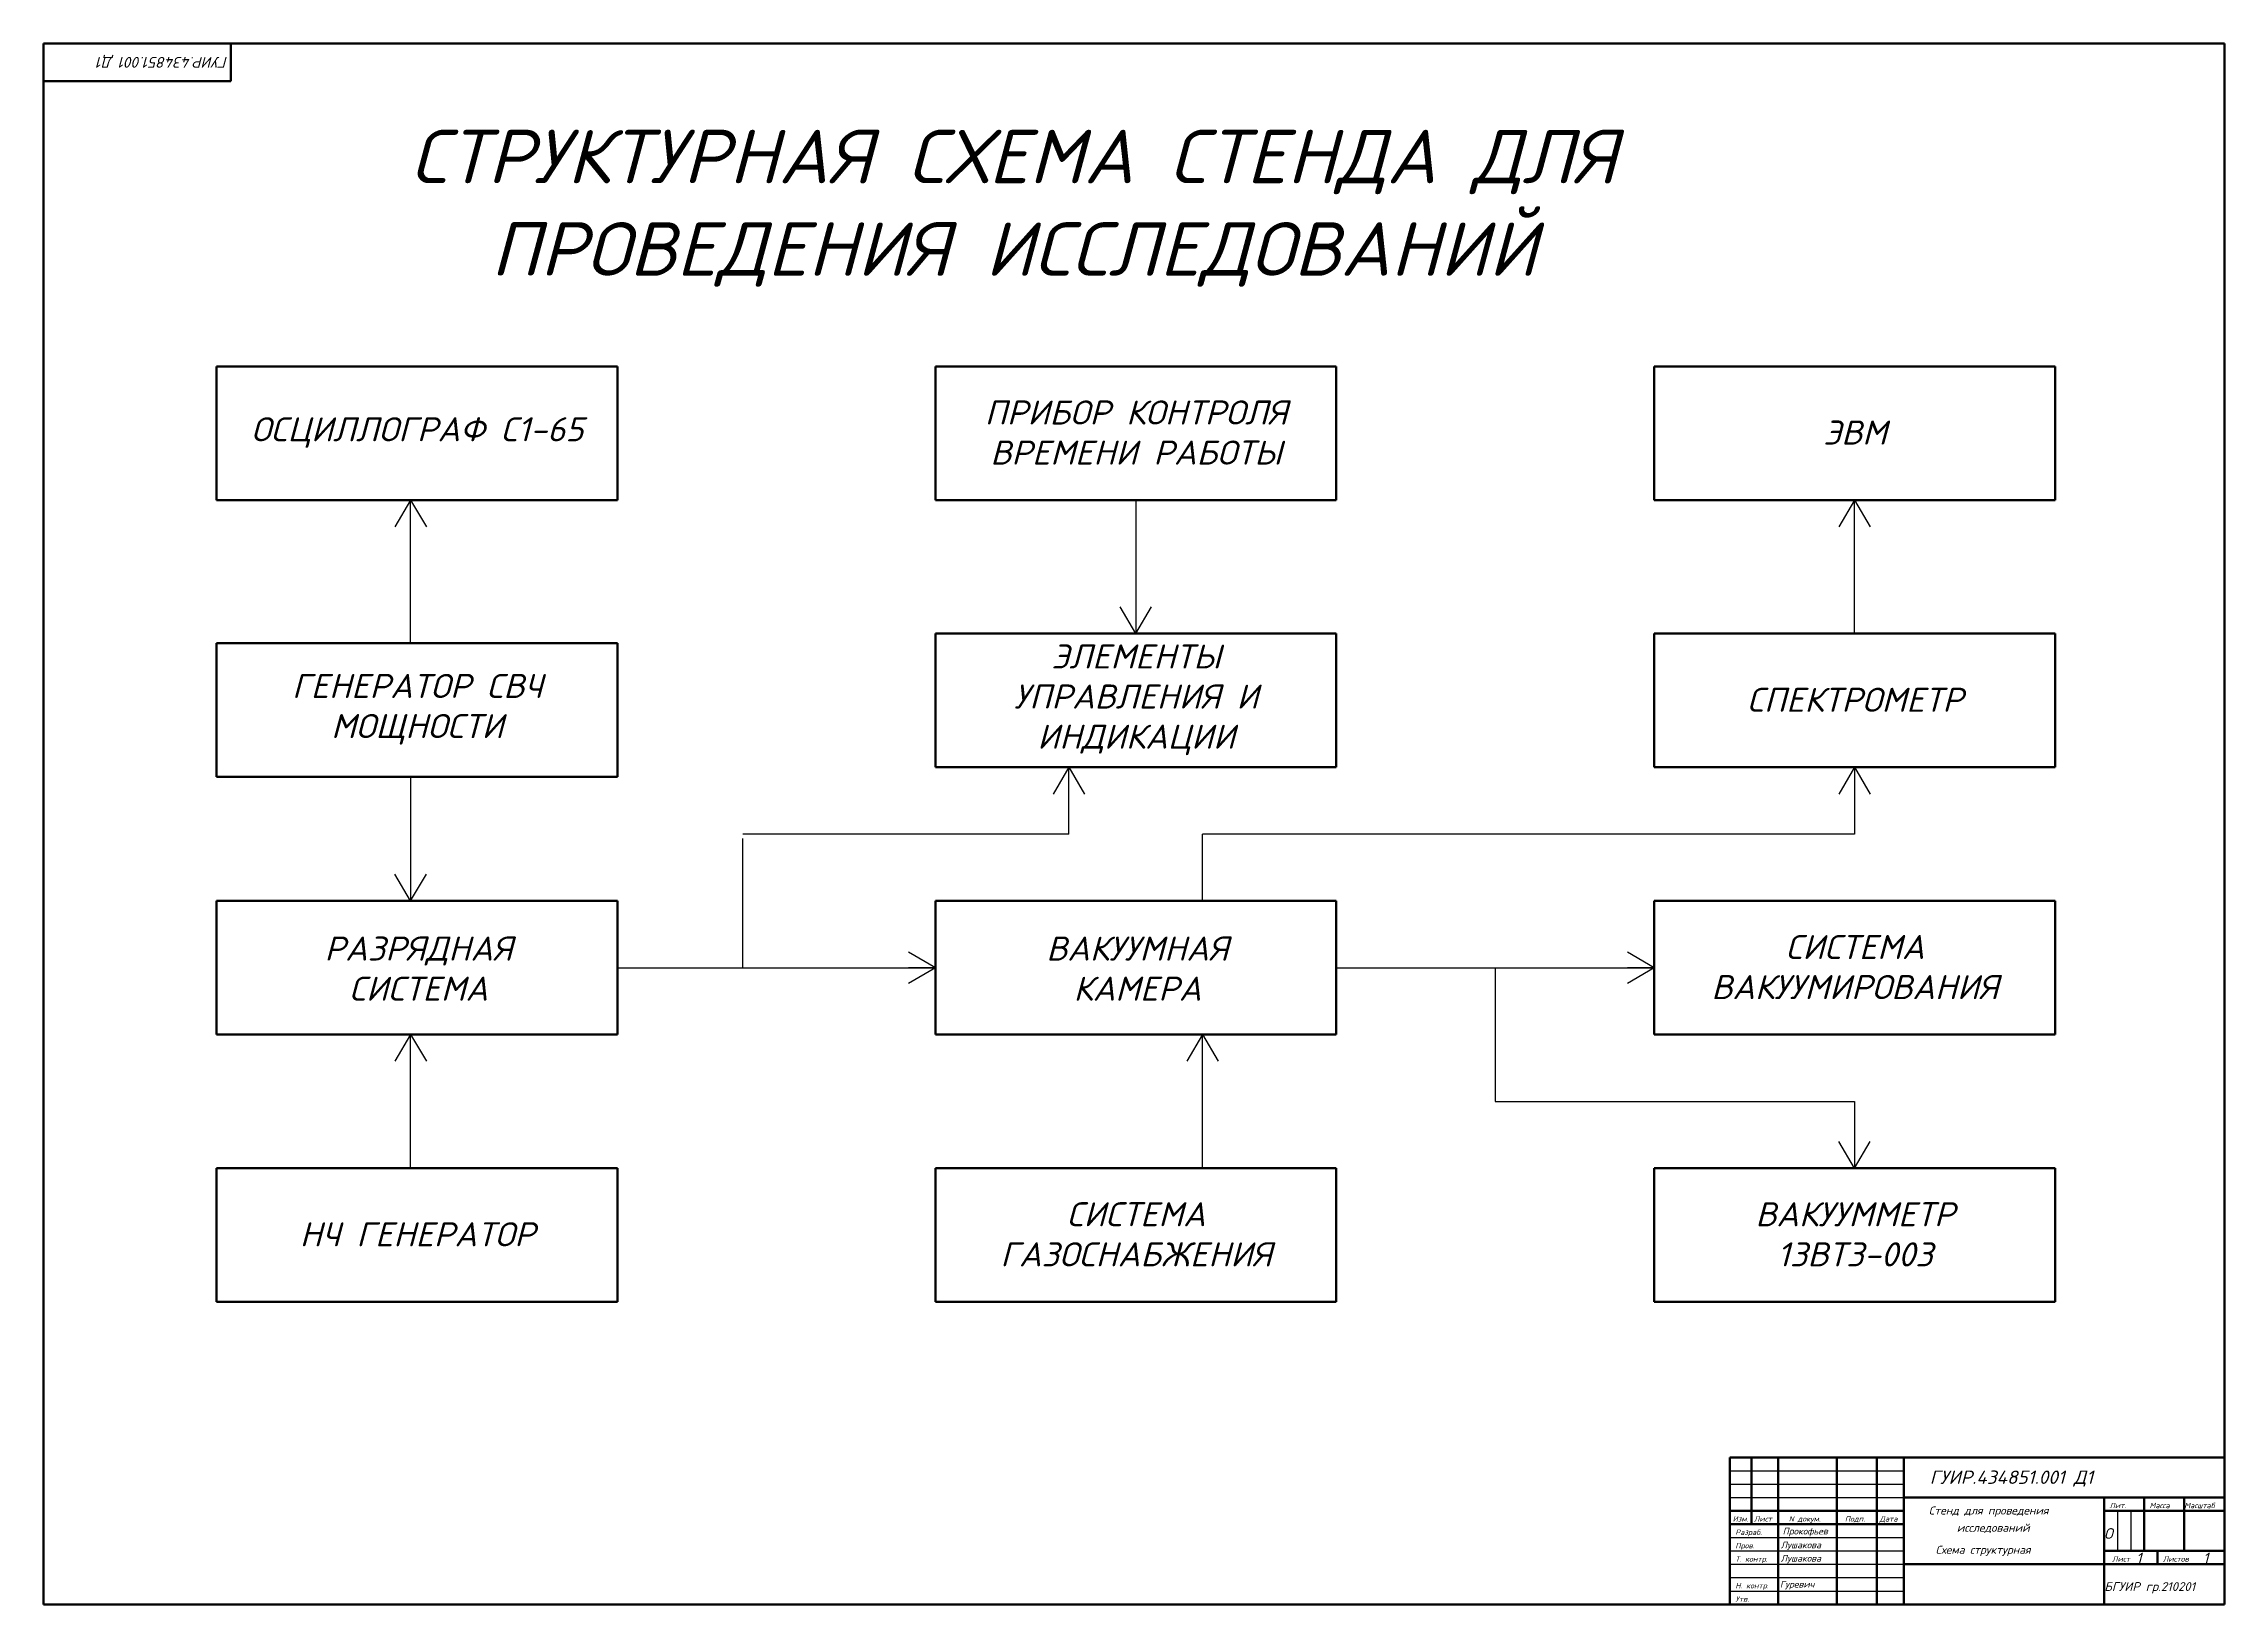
# Model space of a CAD drawing. Header units: millimetres. Extents: x 20 to 836, y 5 to 589.
import ezdxf

# ---------------------------------------------------------------- set-up
doc = ezdxf.new("R2010")
doc.units = ezdxf.units.MM
for name, color, linetype in [('Razmer', 3, 'Continuous'), ('РАМКА', 7, 'Continuous'), ('Текст', 3, 'Continuous')]:
    doc.layers.add(name, color=color, linetype=linetype)
doc.layers.add('Thick', color=7, linetype='Continuous', lineweight=30)
doc.styles.add('ADRF1', font='romans', dxfattribs={"oblique": 15})

msp = doc.modelspace()

# ---------------------------------------------------------------- linework, layer by layer
at = {"color": 7, "linetype": 'ByBlock', "lineweight": 30}
for p, q in [((157.34, 418.22), (151.46, 408.22)), ((157.34, 418.22), (163.21, 408.22)), ((697.65, 418.22), (691.78, 408.22)), ((697.65, 418.22), (703.52, 408.22)), ((428.67, 368.22), (422.8, 378.22)), ((428.67, 368.22), (434.54, 378.22)), ((403.67, 318.22), (397.8, 308.22)), ((403.67, 318.22), (409.54, 308.22)), ((697.65, 318.22), (691.78, 308.22)), ((697.65, 318.22), (703.52, 308.22)), ((157.34, 268.22), (151.46, 278.22)), ((157.34, 268.22), (163.21, 278.22)), ((353.67, 243.22), (343.67, 249.09)), ((622.65, 243.22), (612.65, 249.09)), ((353.67, 243.22), (343.67, 237.35)), ((622.65, 243.22), (612.65, 237.35)), ((157.34, 218.22), (151.46, 208.22)), ((157.34, 218.22), (163.21, 208.22)), ((453.67, 218.22), (447.8, 208.22)), ((453.67, 218.22), (459.54, 208.22)), ((697.65, 168.22), (691.78, 178.22)), ((697.65, 168.22), (703.52, 178.22))]:
    msp.add_line(p, q, dxfattribs=at)
at = {"layer": 'Razmer', "color": 7, "lineweight": 30}
for p, q in [((353.67, 243.22), (343.67, 243.22)), ((622.65, 243.22), (612.65, 243.22))]:
    msp.add_line(p, q, dxfattribs=at)
at = {"layer": 'Thick', "color": 7, "lineweight": 60}
for p, q in [((84.69, 468.22), (234.69, 468.22)), ((84.69, 418.22), (84.69, 468.22)), ((234.69, 468.22), (234.69, 418.22)), ((353.67, 468.22), (503.67, 468.22)), ((353.67, 418.22), (353.67, 468.22)), ((503.67, 468.22), (503.67, 418.22)), ((622.65, 468.22), (772.65, 468.22)), ((622.65, 418.22), (622.65, 468.22)), ((772.65, 468.22), (772.65, 418.22)), ((234.69, 418.22), (84.69, 418.22)), ((503.67, 418.22), (353.67, 418.22)), ((772.65, 418.22), (622.65, 418.22)), ((353.67, 368.22), (503.67, 368.22)), ((353.67, 318.22), (353.67, 368.22)), ((503.67, 368.22), (503.67, 318.22)), ((622.65, 368.22), (772.65, 368.22)), ((622.65, 318.22), (622.65, 368.22)), ((772.65, 368.22), (772.65, 318.22)), ((84.69, 364.67), (234.69, 364.67)), ((84.69, 314.67), (84.69, 364.67)), ((234.69, 364.67), (234.69, 314.67)), ((234.69, 314.67), (84.69, 314.67)), ((503.67, 318.22), (353.67, 318.22)), ((772.65, 318.22), (622.65, 318.22)), ((84.69, 268.22), (234.69, 268.22)), ((84.69, 218.22), (84.69, 268.22)), ((234.69, 268.22), (234.69, 218.22)), ((353.67, 268.22), (503.67, 268.22)), ((353.67, 218.22), (353.67, 268.22)), ((503.67, 268.22), (503.67, 218.22)), ((622.65, 268.22), (772.65, 268.22)), ((622.65, 218.22), (622.65, 268.22)), ((772.65, 268.22), (772.65, 218.22)), ((234.69, 218.22), (84.69, 218.22)), ((503.67, 218.22), (353.67, 218.22)), ((772.65, 218.22), (622.65, 218.22)), ((84.69, 168.22), (234.69, 168.22)), ((84.69, 118.22), (84.69, 168.22)), ((234.69, 168.22), (234.69, 118.22)), ((353.67, 168.22), (503.67, 168.22)), ((353.67, 118.22), (353.67, 168.22)), ((503.67, 168.22), (503.67, 118.22)), ((622.65, 168.22), (772.65, 168.22)), ((622.65, 118.22), (622.65, 168.22)), ((772.65, 168.22), (772.65, 118.22)), ((234.69, 118.22), (84.69, 118.22)), ((503.67, 118.22), (353.67, 118.22)), ((772.65, 118.22), (622.65, 118.22))]:
    msp.add_line(p, q, dxfattribs=at)
at = {"layer": 'Thick', "color": 7, "lineweight": 30}
for p, q in [((157.34, 364.67), (157.34, 418.22)), ((428.67, 418.22), (428.67, 368.22)), ((697.65, 368.22), (697.65, 418.22)), ((157.34, 314.67), (157.34, 268.22)), ((403.67, 293.22), (403.67, 318.22)), ((697.65, 318.22), (697.65, 293.22)), ((403.67, 293.22), (281.68, 293.22)), ((281.68, 243.22), (281.68, 291.59)), ((697.65, 293.22), (453.67, 293.22)), ((453.67, 268.22), (453.67, 293.22)), ((234.69, 243.22), (353.67, 243.22)), ((503.67, 243.22), (622.65, 243.22)), ((563.16, 243.22), (563.16, 193.22)), ((157.34, 168.22), (157.34, 218.22)), ((453.67, 168.22), (453.67, 218.22)), ((563.16, 193.22), (697.65, 193.22)), ((697.65, 193.22), (697.65, 168.22))]:
    msp.add_line(p, q, dxfattribs=at)
at = {"layer": 'РАМКА', "color": 7, "lineweight": 60}
for p, q in [((20, 589), (836, 589)), ((20, 5), (20, 589)), ((90, 575), (90, 589)), ((836, 589), (836, 5)), ((20, 575), (90, 575)), ((651, 60), (651, 5)), ((836, 60), (651, 60)), ((659, 60), (659, 35)), ((669, 60), (669, 5)), ((691, 60), (691, 5)), ((706, 60), (706, 5)), ((716, 60), (716, 5)), ((716, 45), (836, 45)), ((791, 45), (791, 5)), ((806, 45), (806, 25)), ((821, 45), (821, 25)), ((651, 40), (716, 40)), ((651, 35), (716, 35)), ((791, 40), (836, 40)), ((791, 25), (836, 25)), ((811, 25), (811, 20)), ((716, 20), (836, 20)), ((836, 5), (20, 5))]:
    msp.add_line(p, q, dxfattribs=at)
at = {"layer": 'РАМКА', "color": 7}
for p, q in [((651, 55), (716, 55)), ((651, 50), (716, 50)), ((651, 45.02), (716, 45.02)), ((796, 40), (796, 25)), ((801, 40), (801, 25)), ((651, 30), (716, 30)), ((651, 25), (716, 25)), ((651.2, 20.02), (716.2, 20.02)), ((651, 15), (716, 15)), ((651, 10), (716, 10))]:
    msp.add_line(p, q, dxfattribs=at)

# ---------------------------------------------------------------- texts
at = {"color": 7, "lineweight": 60, "style": 'ADRF1', "oblique": 15}
for s, p in [('СТРУКТУРНАЯ СХЕМА СТЕНДА ДЛЯ', (157.27, 536.76)), ('ПРОВЕДЕНИЯ ИССЛЕДОВАНИЙ', (187.27, 502.16))]:
    msp.add_text(s, height=20, dxfattribs=at).set_placement(p)
at = {"layer": 'Thick', "color": 7, "char_height": 9, "attachment_point": 5, "style": 'ADRF1'}
for s, insert in [('ОСЦИЛЛОГРАФ С1-65', (159.83, 443.47)), ('ПРИБОР КОНТРОЛЯ ВРЕМЕНИ РАБОТЫ', (428.81, 443.47)), ('ЭВМ', (697.79, 443.47)), ('ЭЛЕМЕНТЫ УПРАВЛЕНИЯ И ИНДИКАЦИИ', (428.81, 343.47)), ('ГЕНЕРАТОР СВЧ МОЩНОСТИ', (159.83, 339.92)), ('СПЕКТРОМЕТР', (697.79, 343.47)), ('РАЗРЯДНАЯ \\PСИСТЕМА', (160.31, 242.88)), ('ВАКУУМНАЯ \\PКАМЕРА', (429.29, 242.88)), ('СИСТЕМА\\PВАКУУМИРОВАНИЯ', (697.79, 243.47)), ('СИСТЕМА\\PГАЗОСНАБЖЕНИЯ', (428.81, 143.47)), ('ВАКУУММЕТР\\P13ВТ3-003', (697.79, 143.47)), ('НЧ ГЕНЕРАТОР', (159.83, 143.47))]:
    msp.add_mtext_dynamic_manual_height_columns(s, width=149.7258, gutter_width=12.5, heights=[47.89], dxfattribs=dict(at, insert=insert))
at = {"layer": 'РАМКА', "color": 7, "style": 'ADRF1', "oblique": 15}
for s, p in [('Лит.', (793, 41)), ('Масса', (808, 41)), ('Масштаб', (821, 41)), ('Изм.', (652, 36)), ('Разраб.', (653, 31)), ('Лист', (660, 36)), ('N докум.', (673, 36)), ('Подп.', (694, 36)), ('Дата', (707, 36)), ('Пров.', (653, 26)), ('Т. контр.', (653, 21)), ('Лист', (794, 21)), ('Листов', (813, 21)), ('Н. контр.', (653, 11)), ('Утв.', (653, 6))]:
    msp.add_text(s, height=2, dxfattribs=at).set_placement(p)
at = {"layer": 'Текст', "color": 7, "style": 'ADRF1', "oblique": 15}
msp.add_text('ГУИР.434851.001 Д1', height=4, rotation=180, dxfattribs=at).set_placement((89, 584))
for s, height, p in [('ГУИР.434851.001 Д1', 5, (725.74, 50.08)), ('Стенд для проведения', 3, (725.41, 38.62)), ('Прокофьев', 2.5, (670.7, 31.15)), ('исследований', 3, (735.89, 32.18)), ('О', 4, (790.97, 29.53)), ('Лушакова', 2.5, (670, 26)), ('Схема структурная', 3, (727.96, 23.94)), ('Лушакова', 2.5, (670, 21.02)), ('1', 4, (802.99, 20.33)), ('1', 4, (827.99, 20.33)), ('Гуревич', 2.5, (669.69, 11.3)), ('БГУИР гр.210201', 3.3, (791.08, 10.02))]:
    msp.add_text(s, height=height, dxfattribs=at).set_placement(p)

doc.saveas('drawing.dxf')
